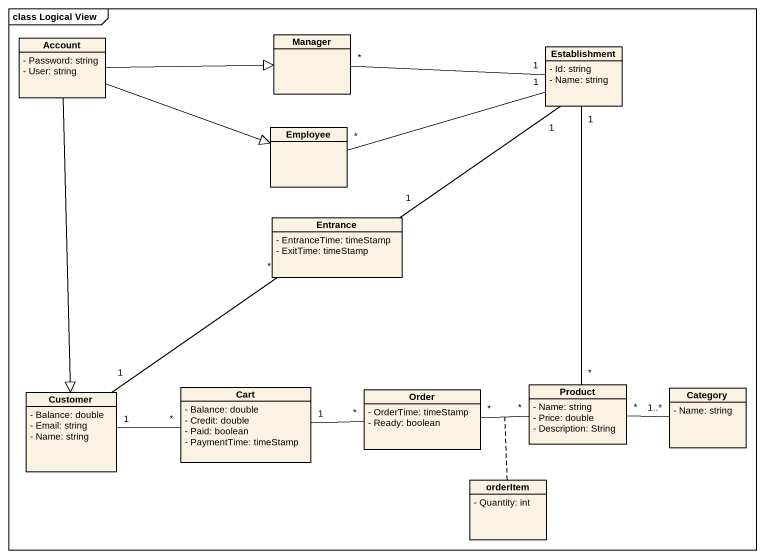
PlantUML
@startuml
mainframe class Logical View
hide circle
hide empty members
skinparam classAttributeIconSize 0
class Manager
class Account {
  - Password: string
  - User: string
}
class Establishment {
  - Id: string
  - Name: string
}
class Employee
class Entrance {
  - EntranceTime: timeStamp
  - ExitTime: timeStamp
}
class Product {
  - Name: string
  - Price: double
  - Description: String
}
class Customer {
  - Balance: double
  - Email: string
  - Name: string
}
class Cart {
  - Balance: double
  - Credit: double
  - Paid: boolean
  - PaymentTime: timeStamp
}
class Order {
  - OrderTime: timeStamp
  - Ready: boolean
}
class Category {
  - Name: string
}
class orderItem {
  - Quantity: int
}
Manager "*" -right- "1" Establishment
Account -right-|> Manager
Account -right-|> Employee
Account --|> Customer
Establishment "1" -- "*" Product
Employee "*" -right- "1" Establishment
Entrance "1" -up- "1" Establishment
Product "*" -right- "1..*" Category
Customer "1" -up- "*" Entrance
Customer "1" -right- "*" Cart
Cart "1" -right- "*" Order
Order "*" -right- "*" Product
(Order, Product) .. orderItem
@enduml
